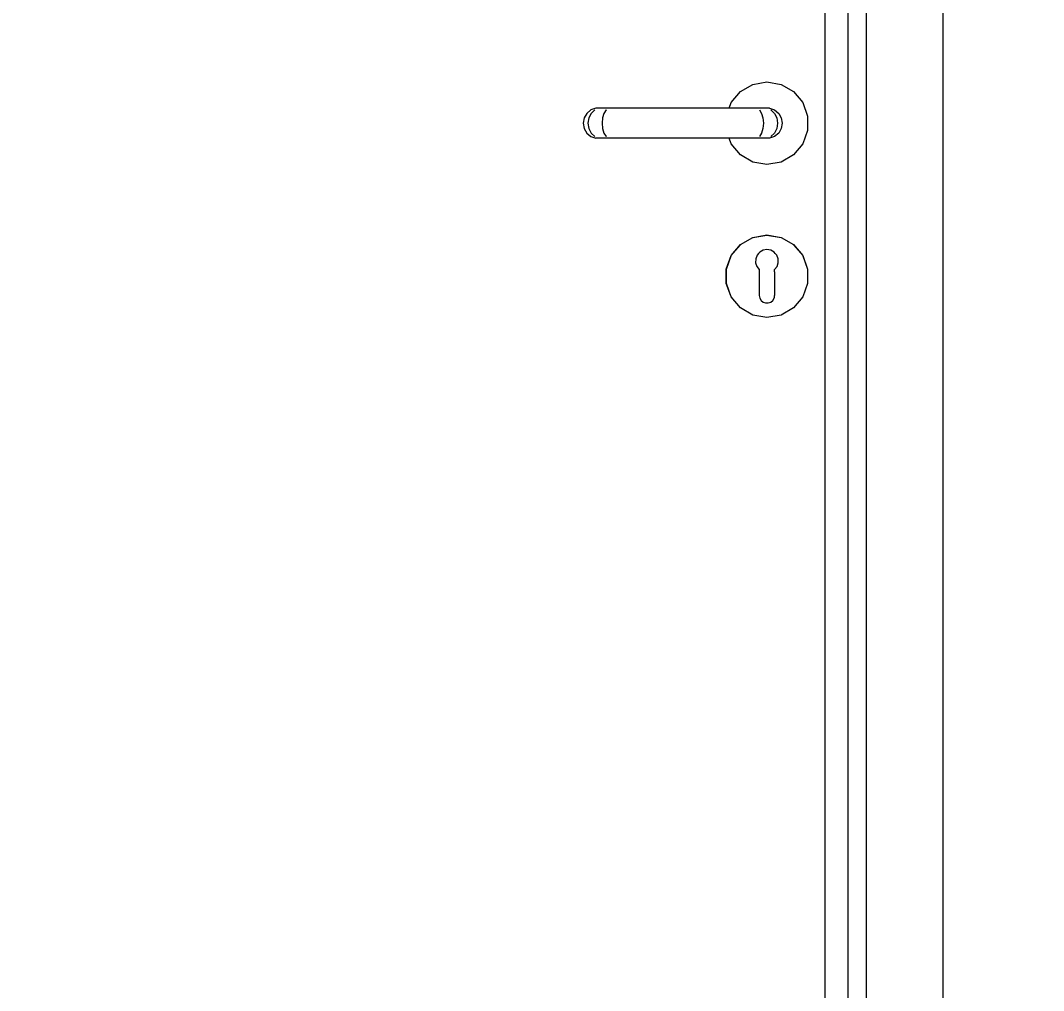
# Model space of a CAD drawing. Header units: millimetres. Extents: x -310 to 171125, y -3027 to 55843.
# Drawn here: x 129920 to 130588, y 30029 to 30663 of the extents above; entities that cross this region are included whole.
import ezdxf

# ---------------------------------------------------------------- set-up
doc = ezdxf.new("R2010")
doc.units = ezdxf.units.MM
doc.header["$MEASUREMENT"] = 0
doc.set_wipeout_variables(frame=1)
doc.linetypes.add('Wipeout_Contour', pattern=[1000, 0, -1000])
doc.layers.add('Dimensioning - General', color=7, linetype='Continuous')
doc.layers.add('Structural - Bearing', color=7, linetype='Continuous')
for name, color, linetype, lineweight, true_color in [('Dimensioning - General_Pen_No__61', 7, 'Continuous', 20, 0x6a6a6a), ('Dimensioning - General_Pen_No__88', 7, 'Continuous', 20, 0xfd4435), ('Structural - Bearing_Pen_No__82', 7, 'Continuous', 20, 0xaaaaaa)]:
    doc.layers.add(name, color=color, linetype=linetype, lineweight=lineweight, true_color=true_color)
doc.layers.get('0').off()
doc.styles.add('GENERATED_STYLE_6', font='calibril.ttf')
doc.dimstyles.new('GENERATED_STYLE__1', dxfattribs={"dimtxt": 195.999997, "dimasz": 106.4, "dimexe": 0.18, "dimexo": 0.0625, "dimgap": 0.09, "dimtad": 1, "dimdec": 0, "dimlfac": 0.1, "dimzin": 0, "dimdsep": 46, "dimtxsty": 'GENERATED_STYLE_6', "dimblk": 'ARROWHEAD_2', "dimblk1": 'ARROWHEAD_2', "dimblk2": 'ARROWHEAD_2', "dimcen": 0.09, "dimse1": 1, "dimse2": 1, "dimclrd": 256, "dimclre": 256, "dimclrt": 256, "dimadec": 0, "dimazin": 0, "dimtfac": 1, "dimtdec": 4, "dimtmove": 0, "dimatfit": 3, "dimfxl": 1, "dimtolj": 1, "dimtzin": 0, "dimarcsym": 0})

# ---------------------------------------------------------------- blocks, each defined once
blk = doc.blocks.new('*D93')
at = {"layer": 'Dimensioning - General_Pen_No__61', "color": 251, "linetype": 'Continuous', "lineweight": 20, "true_color": 0x6a6a6a, "transparency": 16777216}
for p, q in [((134582.88, 32236.02), (134722.88, 32155.19)), ((134757.88, 32195.6), (134547.88, 32195.6)), ((134652.88, 29495.6), (134652.88, 32195.6)), ((134582.88, 29536.02), (134722.88, 29455.19)), ((134757.88, 29495.6), (134547.88, 29495.6))]:
    blk.add_line(p, q, dxfattribs=at)
at = {"layer": 'Dimensioning - General_Pen_No__88', "color": 20, "lineweight": 20, "true_color": 0xfd4435, "transparency": 16777216, "char_height": 196, "attachment_point": 7, "rotation": 90, "style": 'GENERATED_STYLE_6'}
for s, insert in [('\\A1;{\\pql;\\fCalibri Light|b0|i0|c0|p34;20}', (134613.68, 31837.36)), ('\\A1;{\\pql;\\fCalibri Light|b0|i0|c0|p34;270}', (134613.68, 30607.27))]:
    blk.add_mtext(s, dxfattribs=dict(at, insert=insert))
blk = doc.blocks.new('ARROWHEAD_2')
at = {"color": 0, "linetype": 'Continuous', "lineweight": 0}
for p, q in [((-0.3781, -0.655), (0.3781, 0.655)), ((0, 0), (-1, 0))]:
    blk.add_line(p, q, dxfattribs=at)
blk = doc.blocks.new('*D136')
at = {"layer": 'Dimensioning - General_Pen_No__61', "color": 251, "linetype": 'Continuous', "lineweight": 20, "true_color": 0x6a6a6a, "transparency": 16777216}
for p, q in [((135132.88, 32236.02), (135272.88, 32155.19)), ((135307.88, 32195.6), (135097.88, 32195.6)), ((135202.88, 29495.6), (135202.88, 32195.6)), ((135132.88, 29536.02), (135272.88, 29455.19)), ((135307.88, 29495.6), (135097.88, 29495.6))]:
    blk.add_line(p, q, dxfattribs=at)
at = {"layer": 'Dimensioning - General_Pen_No__88', "color": 20, "lineweight": 20, "true_color": 0xfd4435, "transparency": 16777216, "char_height": 196, "attachment_point": 7, "rotation": 90, "style": 'GENERATED_STYLE_6'}
for s, insert in [('\\A1;{\\pql;\\fCalibri Light|b0|i0|c0|p34;20}', (135163.68, 31837.36)), ('\\A1;{\\pql;\\fCalibri Light|b0|i0|c0|p34;270}', (135163.68, 30607.27))]:
    blk.add_mtext(s, dxfattribs=dict(at, insert=insert))
blk = doc.blocks.new('*D160')
at = {"layer": 'Dimensioning - General_Pen_No__61', "color": 251, "linetype": 'Continuous', "lineweight": 20, "true_color": 0x6a6a6a, "transparency": 16777216}
for p, q in [((135682.88, 32436.02), (135822.88, 32355.19)), ((135857.88, 32395.6), (135647.88, 32395.6)), ((135752.88, 29495.6), (135752.88, 32395.6)), ((135682.88, 29536.02), (135822.88, 29455.19)), ((135857.88, 29495.6), (135647.88, 29495.6))]:
    blk.add_line(p, q, dxfattribs=at)
at = {"layer": 'Dimensioning - General_Pen_No__88', "color": 20, "lineweight": 20, "true_color": 0xfd4435, "transparency": 16777216, "insert": (135713.68, 30707.27), "char_height": 196, "attachment_point": 7, "rotation": 90, "style": 'GENERATED_STYLE_6'}
blk.add_mtext('\\A1;{\\pql;\\fCalibri Light|b0|i0|c0|p34;290}', dxfattribs=at)

msp = doc.modelspace()

# ---------------------------------------------------------------- wipeouts: each hides what was drawn before it
at = {"color": 254, "linetype": 'Wipeout_Contour', "lineweight": 0, "ltscale": 536075.040405}
msp.add_wipeout([(130460.21, 29595.6), (130472.21, 29595.6), (130472.21, 31682.6), (130460.21, 31670.6)], dxfattribs=at).dxf.layer = 'Structural - Bearing'
at = {"color": 254, "linetype": 'Wipeout_Contour', "lineweight": 0, "ltscale": 3616661.535199238}
msp.add_wipeout([(130382.5, 30585.76), (130383.83, 30582.1), (130389.85, 30574.92), (130397.97, 30570.23), (130407.21, 30568.6), (130416.44, 30570.23), (130424.56, 30574.92), (130430.59, 30582.1), (130433.8, 30590.92), (130433.8, 30600.29), (130430.59, 30609.1), (130424.56, 30616.29), (130416.44, 30620.98), (130407.21, 30622.6), (130397.97, 30620.98), (130389.85, 30616.29), (130383.83, 30609.1), (130382.5, 30605.45), (130408.94, 30605.45), (130412.21, 30604.26), (130414.87, 30602.03), (130416.6, 30599.02), (130417.21, 30595.6), (130416.6, 30592.18), (130414.87, 30589.18), (130412.21, 30586.94), (130408.94, 30585.76)], dxfattribs=at).dxf.layer = 'Structural - Bearing'
at = {"color": 254, "linetype": 'Wipeout_Contour', "lineweight": 0, "ltscale": 937441.011183}
msp.add_wipeout([(130389.92, 30516.21), (130399.84, 30504.39), (130399.82, 30504.44), (130399.88, 30507), (130400.79, 30509.39), (130401.78, 30510.53), (130398.01, 30520.88)], dxfattribs=at).dxf.layer = 'Structural - Bearing'
at = {"color": 254, "linetype": 'Wipeout_Contour', "lineweight": 0, "ltscale": 669568.133907}
msp.add_wipeout([(130402.21, 30489.65), (130389.92, 30475), (130398.01, 30470.33), (130402.35, 30482.27), (130402.21, 30483.1)], dxfattribs=at).dxf.layer = 'Structural - Bearing'

# ---------------------------------------------------------------- next in the draw order: linework, layer by layer
at = {"layer": 'Structural - Bearing_Pen_No__82', "color": 253, "linetype": 'Continuous', "lineweight": 20, "true_color": 0xaaaaaa}
for p, q in [((130389.85, 30616.29), (130397.97, 30620.98)), ((130397.97, 30620.98), (130407.21, 30622.6)), ((130407.21, 30622.6), (130416.44, 30620.98)), ((130416.44, 30620.98), (130424.56, 30616.29)), ((130383.83, 30609.1), (130389.85, 30616.29)), ((130424.56, 30616.29), (130430.59, 30609.1)), ((130430.59, 30609.1), (130433.8, 30600.29)), ((130433.8, 30600.29), (130433.8, 30590.92)), ((130433.8, 30590.92), (130430.59, 30582.1)), ((130389.85, 30574.92), (130383.83, 30582.1)), ((130430.59, 30582.1), (130424.56, 30574.92)), ((130397.97, 30570.23), (130389.85, 30574.92)), ((130407.21, 30568.6), (130397.97, 30570.23)), ((130416.44, 30570.23), (130407.21, 30568.6)), ((130424.56, 30574.92), (130416.44, 30570.23))]:
    msp.add_line(p, q, dxfattribs=at)

# ---------------------------------------------------------------- next in the draw order: wipeouts: each hides what was drawn before it
at = {"color": 254, "linetype": 'Wipeout_Contour', "lineweight": 0, "ltscale": 536210.384817}
msp.add_wipeout([(130522.21, 29595.6), (130522.21, 31732.6), (130472.21, 31682.6), (130472.21, 29595.6)], dxfattribs=at).dxf.layer = 'Structural - Bearing'
at = {"color": 254, "linetype": 'Wipeout_Contour', "lineweight": 0, "ltscale": 536012.565705}
msp.add_wipeout([(130445.21, 31655.6), (130445.21, 29595.6), (130460.21, 29595.6), (130460.21, 31655.6)], dxfattribs=at).dxf.layer = 'Structural - Bearing'
at = {"color": 254, "linetype": 'Wipeout_Contour', "lineweight": 0, "ltscale": 535810.000332}
msp.add_wipeout([(130408.94, 30605.45), (130406.76, 30605.45), (130409.68, 30604.26), (130412.21, 30604.26)], dxfattribs=at).dxf.layer = 'Structural - Bearing'
at = {"color": 254, "linetype": 'Wipeout_Contour', "lineweight": 0, "ltscale": 535823.31531}
msp.add_wipeout([(130414.16, 30595.6), (130413.62, 30592.18), (130416.6, 30592.18), (130417.21, 30595.6)], dxfattribs=at).dxf.layer = 'Structural - Bearing'
at = {"color": 254, "linetype": 'Wipeout_Contour', "lineweight": 0, "ltscale": 803501.375745}
msp.add_wipeout([(130389.92, 30516.21), (130383.91, 30509.05), (130402.21, 30498.49), (130402.21, 30500), (130400.63, 30502.02), (130399.84, 30504.39)], dxfattribs=at).dxf.layer = 'Structural - Bearing'
at = {"color": 254, "linetype": 'Wipeout_Contour', "lineweight": 0, "ltscale": 535642.441383}
msp.add_wipeout([(130383.91, 30482.15), (130389.92, 30475), (130402.21, 30489.65), (130402.21, 30492.72)], dxfattribs=at).dxf.layer = 'Structural - Bearing'

# ---------------------------------------------------------------- next in the draw order: linework, layer by layer
at = {"layer": 'Structural - Bearing_Pen_No__82', "color": 253, "linetype": 'Continuous', "lineweight": 20, "true_color": 0xaaaaaa}
for p, q in [((130522.21, 31732.6), (130522.21, 29595.6)), ((130472.21, 29595.6), (130472.21, 31682.6)), ((130460.21, 29595.6), (130460.21, 31670.6)), ((130445.21, 29595.6), (130445.21, 31655.6))]:
    msp.add_line(p, q, dxfattribs=at)

# ---------------------------------------------------------------- next in the draw order: wipeouts: each hides what was drawn before it
at = {"color": 254, "linetype": 'Wipeout_Contour', "lineweight": 0, "ltscale": 535819.367007}
msp.add_wipeout([(130412.21, 30604.26), (130409.68, 30604.26), (130412.07, 30602.03), (130414.87, 30602.03)], dxfattribs=at).dxf.layer = 'Structural - Bearing'
at = {"color": 254, "linetype": 'Wipeout_Contour', "lineweight": 0, "ltscale": 535816.081038}
msp.add_wipeout([(130413.62, 30592.18), (130412.07, 30589.18), (130414.87, 30589.18), (130416.6, 30592.18)], dxfattribs=at).dxf.layer = 'Structural - Bearing'
at = {"color": 254, "linetype": 'Wipeout_Contour', "lineweight": 0, "ltscale": 535670.9881}
msp.add_wipeout([(130389.85, 30516.29), (130389.92, 30516.21), (130398.01, 30520.88), (130397.97, 30520.98)], dxfattribs=at).dxf.layer = 'Structural - Bearing'

# ---------------------------------------------------------------- next in the draw order: wipeouts: each hides what was drawn before it
at = {"color": 254, "linetype": 'Wipeout_Contour', "lineweight": 0, "ltscale": 535825.07833}
msp.add_wipeout([(130412.07, 30602.03), (130413.62, 30599.02), (130416.6, 30599.02), (130414.87, 30602.03)], dxfattribs=at).dxf.layer = 'Structural - Bearing'
at = {"color": 254, "linetype": 'Wipeout_Contour', "lineweight": 0, "ltscale": 535805.582153}
msp.add_wipeout([(130412.07, 30589.18), (130409.68, 30586.94), (130412.21, 30586.94), (130414.87, 30589.18)], dxfattribs=at).dxf.layer = 'Structural - Bearing'
at = {"color": 254, "linetype": 'Wipeout_Contour', "lineweight": 0, "ltscale": 803557.2232}
msp.add_wipeout([(130402.46, 30511.33), (130404.69, 30512.59), (130407.21, 30513.03), (130407.21, 30522.5), (130398.01, 30520.88), (130401.78, 30510.53)], dxfattribs=at).dxf.layer = 'Structural - Bearing'

# ---------------------------------------------------------------- next in the draw order: wipeouts: each hides what was drawn before it
at = {"color": 254, "linetype": 'Wipeout_Contour', "lineweight": 0, "ltscale": 535792.306041}
msp.add_wipeout([(130406.76, 30605.45), (130400.61, 30605.45), (130402.3, 30604.26), (130409.68, 30604.26)], dxfattribs=at).dxf.layer = 'Structural - Bearing'
at = {"color": 254, "linetype": 'Wipeout_Contour', "lineweight": 0, "ltscale": 535826.440012}
msp.add_wipeout([(130413.62, 30599.02), (130414.16, 30595.6), (130417.21, 30595.6), (130416.6, 30599.02)], dxfattribs=at).dxf.layer = 'Structural - Bearing'
at = {"color": 254, "linetype": 'Wipeout_Contour', "lineweight": 0, "ltscale": 535793.090372}
msp.add_wipeout([(130412.21, 30586.94), (130409.68, 30586.94), (130406.76, 30585.76), (130408.94, 30585.76)], dxfattribs=at).dxf.layer = 'Structural - Bearing'
at = {"color": 254, "linetype": 'Wipeout_Contour', "lineweight": 0, "ltscale": 535707.596452}
msp.add_wipeout([(130407.21, 30522.6), (130397.97, 30520.98), (130398.01, 30520.88), (130407.21, 30522.5)], dxfattribs=at).dxf.layer = 'Structural - Bearing'
at = {"color": 254, "linetype": 'Wipeout_Contour', "lineweight": 0, "ltscale": 535648.236219}
msp.add_wipeout([(130380.72, 30500.28), (130402.21, 30496.49), (130402.21, 30498.49), (130383.91, 30509.05)], dxfattribs=at).dxf.layer = 'Structural - Bearing'

# ---------------------------------------------------------------- next in the draw order: wipeouts: each hides what was drawn before it
at = {"color": 254, "linetype": 'Wipeout_Contour', "lineweight": 0, "ltscale": 535798.867125}
msp.add_wipeout([(130402.3, 30604.26), (130403.67, 30602.03), (130412.07, 30602.03), (130409.68, 30604.26)], dxfattribs=at).dxf.layer = 'Structural - Bearing'
at = {"color": 254, "linetype": 'Wipeout_Contour', "lineweight": 0, "ltscale": 535799.608993}
msp.add_wipeout([(130414.16, 30595.6), (130404.88, 30595.6), (130404.57, 30592.18), (130413.62, 30592.18)], dxfattribs=at).dxf.layer = 'Structural - Bearing'
at = {"color": 254, "linetype": 'Wipeout_Contour', "lineweight": 0, "ltscale": 803601.077257}
msp.add_wipeout([(130409.73, 30512.59), (130411.95, 30511.33), (130412.64, 30510.53), (130416.41, 30520.88), (130407.21, 30522.5), (130407.21, 30513.03)], dxfattribs=at).dxf.layer = 'Structural - Bearing'
at = {"color": 254, "linetype": 'Wipeout_Contour', "lineweight": 0, "ltscale": 535638.086892}
msp.add_wipeout([(130383.83, 30509.1), (130383.91, 30509.05), (130389.92, 30516.21), (130389.85, 30516.29)], dxfattribs=at).dxf.layer = 'Structural - Bearing'
at = {"color": 254, "linetype": 'Wipeout_Contour', "lineweight": 0, "ltscale": 535638.511441}
msp.add_wipeout([(130402.21, 30494.72), (130380.72, 30490.93), (130383.91, 30482.15), (130402.21, 30492.72)], dxfattribs=at).dxf.layer = 'Structural - Bearing'

# ---------------------------------------------------------------- next in the draw order: wipeouts: each hides what was drawn before it
at = {"color": 254, "linetype": 'Wipeout_Contour', "lineweight": 0, "ltscale": 535802.490561}
msp.add_wipeout([(130412.07, 30602.03), (130403.67, 30602.03), (130404.57, 30599.02), (130413.62, 30599.02)], dxfattribs=at).dxf.layer = 'Structural - Bearing'
at = {"color": 254, "linetype": 'Wipeout_Contour', "lineweight": 0, "ltscale": 535793.492893}
msp.add_wipeout([(130413.62, 30592.18), (130404.57, 30592.18), (130403.67, 30589.18), (130412.07, 30589.18)], dxfattribs=at).dxf.layer = 'Structural - Bearing'
at = {"color": 254, "linetype": 'Wipeout_Contour', "lineweight": 0, "ltscale": 535743.503316}
msp.add_wipeout([(130407.21, 30522.6), (130407.21, 30522.5), (130416.41, 30520.88), (130416.44, 30520.98)], dxfattribs=at).dxf.layer = 'Structural - Bearing'
at = {"color": 254, "linetype": 'Wipeout_Contour', "lineweight": 0, "ltscale": 535640.406727}
msp.add_wipeout([(130380.72, 30490.93), (130402.21, 30494.72), (130402.21, 30496.49), (130380.72, 30500.28)], dxfattribs=at).dxf.layer = 'Structural - Bearing'
at = {"color": 254, "linetype": 'Wipeout_Contour', "lineweight": 0, "ltscale": 1071343.794517029}
msp.add_wipeout([(130402.51, 30481.39), (130402.35, 30482.27), (130398.01, 30470.33), (130407.21, 30468.7), (130407.21, 30478.18), (130406.34, 30478.18), (130404.71, 30478.77), (130403.38, 30479.89)], dxfattribs=at).dxf.layer = 'Structural - Bearing'

# ---------------------------------------------------------------- next in the draw order: linework, layer by layer
at = {"layer": 'Structural - Bearing_Pen_No__82', "color": 253, "linetype": 'Continuous', "lineweight": 20, "true_color": 0xaaaaaa}
for p, q in [((130408.94, 30605.45), (130412.21, 30604.26)), ((130397.97, 30520.98), (130407.21, 30522.6))]:
    msp.add_line(p, q, dxfattribs=at)

# ---------------------------------------------------------------- next in the draw order: wipeouts: each hides what was drawn before it
at = {"color": 254, "linetype": 'Wipeout_Contour', "lineweight": 0, "ltscale": 535761.987682}
msp.add_wipeout([(130400.61, 30605.45), (130392.44, 30605.45), (130392.87, 30604.26), (130402.3, 30604.26)], dxfattribs=at).dxf.layer = 'Structural - Bearing'
at = {"color": 254, "linetype": 'Wipeout_Contour', "lineweight": 0, "ltscale": 535802.733832}
msp.add_wipeout([(130413.62, 30599.02), (130404.57, 30599.02), (130404.88, 30595.6), (130414.16, 30595.6)], dxfattribs=at).dxf.layer = 'Structural - Bearing'
at = {"color": 254, "linetype": 'Wipeout_Contour', "lineweight": 0, "ltscale": 535785.081748}
msp.add_wipeout([(130403.67, 30589.18), (130402.3, 30586.94), (130409.68, 30586.94), (130412.07, 30589.18)], dxfattribs=at).dxf.layer = 'Structural - Bearing'
at = {"color": 254, "linetype": 'Wipeout_Contour', "lineweight": 0, "ltscale": 937561.829533}
msp.add_wipeout([(130413.62, 30509.39), (130414.54, 30507), (130414.6, 30504.44), (130414.58, 30504.39), (130424.5, 30516.21), (130416.41, 30520.88), (130412.64, 30510.53)], dxfattribs=at).dxf.layer = 'Structural - Bearing'
at = {"color": 254, "linetype": 'Wipeout_Contour', "lineweight": 0, "ltscale": 535612.862181}
msp.add_wipeout([(130380.62, 30500.29), (130380.72, 30500.28), (130383.91, 30509.05), (130383.83, 30509.1)], dxfattribs=at).dxf.layer = 'Structural - Bearing'
at = {"color": 254, "linetype": 'Wipeout_Contour', "lineweight": 0, "ltscale": 1071396.630194797}
msp.add_wipeout([(130408.08, 30478.18), (130407.21, 30478.18), (130407.21, 30468.7), (130416.41, 30470.33), (130412.06, 30482.27), (130411.91, 30481.39), (130411.04, 30479.89), (130409.71, 30478.77)], dxfattribs=at).dxf.layer = 'Structural - Bearing'
at = {"color": 254, "linetype": 'Wipeout_Contour', "lineweight": 0, "ltscale": 535629.115643}
msp.add_wipeout([(130397.97, 30470.23), (130398.01, 30470.33), (130389.92, 30475), (130389.85, 30474.92)], dxfattribs=at).dxf.layer = 'Structural - Bearing'

# ---------------------------------------------------------------- next in the draw order: linework, layer by layer
at = {"layer": 'Structural - Bearing_Pen_No__82', "color": 253, "linetype": 'Continuous', "lineweight": 20, "true_color": 0xaaaaaa}
for p, q in [((130409.68, 30604.26), (130412.07, 30602.03)), ((130412.21, 30604.26), (130414.87, 30602.03)), ((130412.07, 30602.03), (130413.62, 30599.02)), ((130413.62, 30599.02), (130414.16, 30595.6)), ((130414.87, 30602.03), (130416.6, 30599.02)), ((130416.6, 30599.02), (130417.21, 30595.6)), ((130414.16, 30595.6), (130413.62, 30592.18)), ((130416.6, 30592.18), (130414.87, 30589.18)), ((130417.21, 30595.6), (130416.6, 30592.18)), ((130383.83, 30509.1), (130389.85, 30516.29))]:
    msp.add_line(p, q, dxfattribs=at)

# ---------------------------------------------------------------- next in the draw order: wipeouts: each hides what was drawn before it
at = {"color": 254, "linetype": 'Wipeout_Contour', "lineweight": 0, "ltscale": 535764.137461}
msp.add_wipeout([(130402.3, 30604.26), (130392.87, 30604.26), (130393.22, 30602.03), (130403.67, 30602.03)], dxfattribs=at).dxf.layer = 'Structural - Bearing'
at = {"color": 254, "linetype": 'Wipeout_Contour', "lineweight": 0, "ltscale": 535759.866723}
msp.add_wipeout([(130393.52, 30595.6), (130393.45, 30592.18), (130404.57, 30592.18), (130404.88, 30595.6)], dxfattribs=at).dxf.layer = 'Structural - Bearing'
at = {"color": 254, "linetype": 'Wipeout_Contour', "lineweight": 0, "ltscale": 535775.395524}
msp.add_wipeout([(130400.61, 30585.76), (130406.76, 30585.76), (130409.68, 30586.94), (130402.3, 30586.94)], dxfattribs=at).dxf.layer = 'Structural - Bearing'
at = {"color": 254, "linetype": 'Wipeout_Contour', "lineweight": 0, "ltscale": 535774.364753}
msp.add_wipeout([(130416.44, 30520.98), (130416.41, 30520.88), (130424.5, 30516.21), (130424.56, 30516.29)], dxfattribs=at).dxf.layer = 'Structural - Bearing'
at = {"color": 254, "linetype": 'Wipeout_Contour', "lineweight": 0, "ltscale": 669650.847401}
msp.add_wipeout([(130424.5, 30475), (130412.21, 30489.65), (130412.21, 30483.1), (130412.06, 30482.27), (130416.41, 30470.33)], dxfattribs=at).dxf.layer = 'Structural - Bearing'
at = {"color": 254, "linetype": 'Wipeout_Contour', "lineweight": 0, "ltscale": 535607.006911}
msp.add_wipeout([(130389.85, 30474.92), (130389.92, 30475), (130383.91, 30482.15), (130383.83, 30482.1)], dxfattribs=at).dxf.layer = 'Structural - Bearing'
at = {"color": 254, "linetype": 'Wipeout_Contour', "lineweight": 0, "ltscale": 535659.983482}
msp.add_wipeout([(130398.01, 30470.33), (130397.97, 30470.23), (130407.21, 30468.6), (130407.21, 30468.7)], dxfattribs=at).dxf.layer = 'Structural - Bearing'

# ---------------------------------------------------------------- next in the draw order: linework, layer by layer
at = {"layer": 'Structural - Bearing_Pen_No__82', "color": 253, "linetype": 'Continuous', "lineweight": 20, "true_color": 0xaaaaaa}
for p, q in [((130406.76, 30605.45), (130400.61, 30605.45)), ((130408.94, 30605.45), (130406.76, 30605.45)), ((130413.62, 30592.18), (130412.07, 30589.18)), ((130412.21, 30586.94), (130408.94, 30585.76)), ((130412.07, 30589.18), (130409.68, 30586.94)), ((130414.87, 30589.18), (130412.21, 30586.94)), ((130407.21, 30522.6), (130416.44, 30520.98))]:
    msp.add_line(p, q, dxfattribs=at)

# ---------------------------------------------------------------- next in the draw order: wipeouts: each hides what was drawn before it
at = {"color": 254, "linetype": 'Wipeout_Contour', "lineweight": 0, "ltscale": 535764.487427}
msp.add_wipeout([(130393.22, 30602.03), (130393.45, 30599.02), (130404.57, 30599.02), (130403.67, 30602.03)], dxfattribs=at).dxf.layer = 'Structural - Bearing'
at = {"color": 254, "linetype": 'Wipeout_Contour', "lineweight": 0, "ltscale": 535755.489127}
msp.add_wipeout([(130393.22, 30589.18), (130403.67, 30589.18), (130404.57, 30592.18), (130393.45, 30592.18)], dxfattribs=at).dxf.layer = 'Structural - Bearing'
at = {"color": 254, "linetype": 'Wipeout_Contour', "lineweight": 0, "ltscale": 803629.223526}
msp.add_wipeout([(130413.79, 30502.02), (130412.21, 30500), (130412.21, 30498.49), (130430.5, 30509.05), (130424.5, 30516.21), (130414.58, 30504.39)], dxfattribs=at).dxf.layer = 'Structural - Bearing'
at = {"color": 254, "linetype": 'Wipeout_Contour', "lineweight": 0, "ltscale": 535596.325122}
msp.add_wipeout([(130383.83, 30482.1), (130383.91, 30482.15), (130380.72, 30490.93), (130380.62, 30490.92)], dxfattribs=at).dxf.layer = 'Structural - Bearing'
at = {"color": 254, "linetype": 'Wipeout_Contour', "lineweight": 0, "ltscale": 535695.893426}
msp.add_wipeout([(130416.44, 30470.23), (130416.41, 30470.33), (130407.21, 30468.7), (130407.21, 30468.6)], dxfattribs=at).dxf.layer = 'Structural - Bearing'

# ---------------------------------------------------------------- next in the draw order: linework, layer by layer
at = {"layer": 'Structural - Bearing_Pen_No__82', "color": 253, "linetype": 'Continuous', "lineweight": 20, "true_color": 0xaaaaaa}
for p, q in [((130389.85, 30474.92), (130383.83, 30482.1)), ((130407.21, 30468.6), (130397.97, 30470.23))]:
    msp.add_line(p, q, dxfattribs=at)

# ---------------------------------------------------------------- next in the draw order: wipeouts: each hides what was drawn before it
at = {"color": 254, "linetype": 'Wipeout_Contour', "lineweight": 0, "ltscale": 535587.237447}
msp.add_wipeout([(130392.44, 30605.45), (130311.98, 30605.45), (130311.55, 30604.26), (130392.87, 30604.26)], dxfattribs=at).dxf.layer = 'Structural - Bearing'
at = {"color": 254, "linetype": 'Wipeout_Contour', "lineweight": 0, "ltscale": 535762.991792}
msp.add_wipeout([(130393.45, 30599.02), (130393.52, 30595.6), (130404.88, 30595.6), (130404.57, 30599.02)], dxfattribs=at).dxf.layer = 'Structural - Bearing'
at = {"color": 254, "linetype": 'Wipeout_Contour', "lineweight": 0, "ltscale": 535750.351197}
msp.add_wipeout([(130393.22, 30589.18), (130392.87, 30586.94), (130402.3, 30586.94), (130403.67, 30589.18)], dxfattribs=at).dxf.layer = 'Structural - Bearing'
at = {"color": 254, "linetype": 'Wipeout_Contour', "lineweight": 0, "ltscale": 535796.466794}
msp.add_wipeout([(130424.56, 30516.29), (130424.5, 30516.21), (130430.5, 30509.05), (130430.59, 30509.1)], dxfattribs=at).dxf.layer = 'Structural - Bearing'
at = {"color": 254, "linetype": 'Wipeout_Contour', "lineweight": 0, "ltscale": 535598.361902}
msp.add_wipeout([(130380.62, 30490.92), (130380.72, 30490.93), (130380.72, 30500.28), (130380.62, 30500.29)], dxfattribs=at).dxf.layer = 'Structural - Bearing'

# ---------------------------------------------------------------- next in the draw order: linework, layer by layer
at = {"layer": 'Structural - Bearing_Pen_No__82', "color": 253, "linetype": 'Continuous', "lineweight": 20, "true_color": 0xaaaaaa}
for p, q in [((130402.3, 30604.26), (130403.67, 30602.03)), ((130403.67, 30602.03), (130404.57, 30599.02)), ((130404.57, 30599.02), (130404.88, 30595.6)), ((130404.88, 30595.6), (130404.57, 30592.18)), ((130408.94, 30585.76), (130406.76, 30585.76)), ((130380.62, 30500.29), (130383.83, 30509.1)), ((130380.62, 30490.92), (130380.62, 30500.29)), ((130383.83, 30482.1), (130380.62, 30490.92))]:
    msp.add_line(p, q, dxfattribs=at)

# ---------------------------------------------------------------- next in the draw order: wipeouts: each hides what was drawn before it
at = {"color": 254, "linetype": 'Wipeout_Contour', "lineweight": 0, "ltscale": 535585.674008}
msp.add_wipeout([(130392.87, 30604.26), (130311.55, 30604.26), (130311.2, 30602.03), (130393.22, 30602.03)], dxfattribs=at).dxf.layer = 'Structural - Bearing'
at = {"color": 254, "linetype": 'Wipeout_Contour', "lineweight": 0, "ltscale": 535577.2148}
msp.add_wipeout([(130393.52, 30595.6), (130310.89, 30595.6), (130310.97, 30592.18), (130393.45, 30592.18)], dxfattribs=at).dxf.layer = 'Structural - Bearing'
at = {"color": 254, "linetype": 'Wipeout_Contour', "lineweight": 0, "ltscale": 535745.076213}
msp.add_wipeout([(130392.44, 30585.76), (130400.61, 30585.76), (130402.3, 30586.94), (130392.87, 30586.94)], dxfattribs=at).dxf.layer = 'Structural - Bearing'
at = {"color": 254, "linetype": 'Wipeout_Contour', "lineweight": 0, "ltscale": 535764.957871}
msp.add_wipeout([(130412.21, 30498.49), (130412.21, 30496.49), (130433.7, 30500.28), (130430.5, 30509.05)], dxfattribs=at).dxf.layer = 'Structural - Bearing'

# ---------------------------------------------------------------- next in the draw order: linework, layer by layer
at = {"layer": 'Structural - Bearing_Pen_No__82', "color": 253, "linetype": 'Continuous', "lineweight": 20, "true_color": 0xaaaaaa}
for p, q in [((130382.5, 30605.45), (130383.83, 30609.1)), ((130400.61, 30605.45), (130392.44, 30605.45)), ((130404.57, 30592.18), (130403.67, 30589.18)), ((130406.76, 30585.76), (130400.61, 30585.76)), ((130403.67, 30589.18), (130402.3, 30586.94))]:
    msp.add_line(p, q, dxfattribs=at)

# ---------------------------------------------------------------- next in the draw order: wipeouts: each hides what was drawn before it
at = {"color": 254, "linetype": 'Wipeout_Contour', "lineweight": 0, "ltscale": 535583.27882}
msp.add_wipeout([(130393.22, 30602.03), (130311.2, 30602.03), (130310.97, 30599.02), (130393.45, 30599.02)], dxfattribs=at).dxf.layer = 'Structural - Bearing'
at = {"color": 254, "linetype": 'Wipeout_Contour', "lineweight": 0, "ltscale": 535574.27748}
msp.add_wipeout([(130393.45, 30592.18), (130310.97, 30592.18), (130311.2, 30589.18), (130393.22, 30589.18)], dxfattribs=at).dxf.layer = 'Structural - Bearing'
at = {"color": 254, "linetype": 'Wipeout_Contour', "lineweight": 0, "ltscale": 535807.144717}
msp.add_wipeout([(130430.59, 30509.1), (130430.5, 30509.05), (130433.7, 30500.28), (130433.8, 30500.29)], dxfattribs=at).dxf.layer = 'Structural - Bearing'

# ---------------------------------------------------------------- next in the draw order: linework, layer by layer
at = {"layer": 'Structural - Bearing_Pen_No__82', "color": 253, "linetype": 'Continuous', "lineweight": 20, "true_color": 0xaaaaaa}
msp.add_line((130424.56, 30516.29), (130430.59, 30509.1), dxfattribs=at)

# ---------------------------------------------------------------- next in the draw order: wipeouts: each hides what was drawn before it
at = {"color": 254, "linetype": 'Wipeout_Contour', "lineweight": 0, "ltscale": 535412.488063}
msp.add_wipeout([(130311.98, 30605.45), (130303.81, 30605.45), (130302.12, 30604.26), (130311.55, 30604.26)], dxfattribs=at).dxf.layer = 'Structural - Bearing'
at = {"color": 254, "linetype": 'Wipeout_Contour', "lineweight": 0, "ltscale": 535580.340932}
msp.add_wipeout([(130393.45, 30599.02), (130310.97, 30599.02), (130310.89, 30595.6), (130393.52, 30595.6)], dxfattribs=at).dxf.layer = 'Structural - Bearing'
at = {"color": 254, "linetype": 'Wipeout_Contour', "lineweight": 0, "ltscale": 535571.883155}
msp.add_wipeout([(130393.22, 30589.18), (130311.2, 30589.18), (130311.55, 30586.94), (130392.87, 30586.94)], dxfattribs=at).dxf.layer = 'Structural - Bearing'
at = {"color": 254, "linetype": 'Wipeout_Contour', "lineweight": 0, "ltscale": 535763.06295}
msp.add_wipeout([(130412.21, 30496.49), (130412.21, 30494.72), (130433.7, 30490.93), (130433.7, 30500.28)], dxfattribs=at).dxf.layer = 'Structural - Bearing'

# ---------------------------------------------------------------- next in the draw order: wipeouts: each hides what was drawn before it
at = {"color": 254, "linetype": 'Wipeout_Contour', "lineweight": 0, "ltscale": 535407.211473}
msp.add_wipeout([(130311.55, 30604.26), (130302.12, 30604.26), (130300.74, 30602.03), (130311.2, 30602.03)], dxfattribs=at).dxf.layer = 'Structural - Bearing'
at = {"color": 254, "linetype": 'Wipeout_Contour', "lineweight": 0, "ltscale": 535394.563975}
msp.add_wipeout([(130310.89, 30595.6), (130299.53, 30595.6), (130299.84, 30592.18), (130310.97, 30592.18)], dxfattribs=at).dxf.layer = 'Structural - Bearing'
at = {"color": 254, "linetype": 'Wipeout_Contour', "lineweight": 0, "ltscale": 535570.320462}
msp.add_wipeout([(130392.87, 30586.94), (130311.55, 30586.94), (130311.98, 30585.76), (130392.44, 30585.76)], dxfattribs=at).dxf.layer = 'Structural - Bearing'
at = {"color": 254, "linetype": 'Wipeout_Contour', "lineweight": 0, "ltscale": 535755.236056}
msp.add_wipeout([(130412.21, 30494.72), (130412.21, 30492.72), (130430.5, 30482.15), (130433.7, 30490.93)], dxfattribs=at).dxf.layer = 'Structural - Bearing'

# ---------------------------------------------------------------- next in the draw order: linework, layer by layer
at = {"layer": 'Structural - Bearing_Pen_No__82', "color": 253, "linetype": 'Continuous', "lineweight": 20, "true_color": 0xaaaaaa}
for p, q in [((130392.44, 30605.45), (130311.98, 30605.45)), ((130383.83, 30582.1), (130382.5, 30585.76)), ((130400.61, 30585.76), (130392.44, 30585.76))]:
    msp.add_line(p, q, dxfattribs=at)

# ---------------------------------------------------------------- next in the draw order: wipeouts: each hides what was drawn before it
at = {"color": 254, "linetype": 'Wipeout_Contour', "lineweight": 0, "ltscale": 535402.071239}
msp.add_wipeout([(130311.2, 30602.03), (130300.74, 30602.03), (130299.84, 30599.02), (130310.97, 30599.02)], dxfattribs=at).dxf.layer = 'Structural - Bearing'
at = {"color": 254, "linetype": 'Wipeout_Contour', "lineweight": 0, "ltscale": 535393.066859}
msp.add_wipeout([(130310.97, 30592.18), (130299.84, 30592.18), (130300.74, 30589.18), (130311.2, 30589.18)], dxfattribs=at).dxf.layer = 'Structural - Bearing'
at = {"color": 254, "linetype": 'Wipeout_Contour', "lineweight": 0, "ltscale": 535741.599231}
msp.add_wipeout([(130412.21, 30492.72), (130412.21, 30489.65), (130424.5, 30475), (130430.5, 30482.15)], dxfattribs=at).dxf.layer = 'Structural - Bearing'

# ---------------------------------------------------------------- next in the draw order: wipeouts: each hides what was drawn before it
at = {"color": 254, "linetype": 'Wipeout_Contour', "lineweight": 0, "ltscale": 535382.170895}
msp.add_wipeout([(130297.66, 30605.45), (130294.73, 30604.26), (130302.12, 30604.26), (130303.81, 30605.45)], dxfattribs=at).dxf.layer = 'Structural - Bearing'
at = {"color": 254, "linetype": 'Wipeout_Contour', "lineweight": 0, "ltscale": 535397.691172}
msp.add_wipeout([(130310.97, 30599.02), (130299.84, 30599.02), (130299.53, 30595.6), (130310.89, 30595.6)], dxfattribs=at).dxf.layer = 'Structural - Bearing'
at = {"color": 254, "linetype": 'Wipeout_Contour', "lineweight": 0, "ltscale": 535393.416031}
msp.add_wipeout([(130311.2, 30589.18), (130300.74, 30589.18), (130302.12, 30586.94), (130311.55, 30586.94)], dxfattribs=at).dxf.layer = 'Structural - Bearing'
at = {"color": 254, "linetype": 'Wipeout_Contour', "lineweight": 0, "ltscale": 535805.10868}
msp.add_wipeout([(130433.8, 30500.29), (130433.7, 30500.28), (130433.7, 30490.93), (130433.8, 30490.92)], dxfattribs=at).dxf.layer = 'Structural - Bearing'
at = {"color": 254, "linetype": 'Wipeout_Contour', "lineweight": 0, "ltscale": 535732.500131}
msp.add_wipeout([(130424.56, 30474.92), (130424.5, 30475), (130416.41, 30470.33), (130416.44, 30470.23)], dxfattribs=at).dxf.layer = 'Structural - Bearing'

# ---------------------------------------------------------------- next in the draw order: linework, layer by layer
at = {"layer": 'Structural - Bearing_Pen_No__82', "color": 253, "linetype": 'Continuous', "lineweight": 20, "true_color": 0xaaaaaa}
for p, q in [((130430.59, 30509.1), (130433.8, 30500.29)), ((130416.44, 30470.23), (130407.21, 30468.6))]:
    msp.add_line(p, q, dxfattribs=at)

# ---------------------------------------------------------------- next in the draw order: wipeouts: each hides what was drawn before it
at = {"color": 254, "linetype": 'Wipeout_Contour', "lineweight": 0, "ltscale": 535372.483238}
msp.add_wipeout([(130294.73, 30604.26), (130292.35, 30602.03), (130300.74, 30602.03), (130302.12, 30604.26)], dxfattribs=at).dxf.layer = 'Structural - Bearing'
at = {"color": 254, "linetype": 'Wipeout_Contour', "lineweight": 0, "ltscale": 535354.823314}
msp.add_wipeout([(130299.53, 30595.6), (130290.25, 30595.6), (130290.79, 30592.18), (130299.84, 30592.18)], dxfattribs=at).dxf.layer = 'Structural - Bearing'
at = {"color": 254, "linetype": 'Wipeout_Contour', "lineweight": 0, "ltscale": 535395.565561}
msp.add_wipeout([(130311.55, 30586.94), (130302.12, 30586.94), (130303.81, 30585.76), (130311.98, 30585.76)], dxfattribs=at).dxf.layer = 'Structural - Bearing'
at = {"color": 254, "linetype": 'Wipeout_Contour', "lineweight": 0, "ltscale": 3348140.346521717}
msp.add_wipeout([(130399.82, 30504.44), (130400.63, 30502.02), (130402.21, 30500), (130402.21, 30483.1), (130402.51, 30481.39), (130403.38, 30479.89), (130404.71, 30478.77), (130406.34, 30478.18), (130408.08, 30478.18), (130409.71, 30478.77), (130411.04, 30479.89), (130411.91, 30481.39), (130412.21, 30483.1), (130412.21, 30500), (130413.79, 30502.02), (130414.6, 30504.44), (130414.54, 30507), (130413.62, 30509.39), (130411.95, 30511.33), (130409.73, 30512.59), (130407.21, 30513.03), (130404.69, 30512.59), (130402.46, 30511.33), (130400.79, 30509.39), (130399.88, 30507)], dxfattribs=at).dxf.layer = 'Structural - Bearing'
at = {"color": 254, "linetype": 'Wipeout_Contour', "lineweight": 0, "ltscale": 535790.613475}
msp.add_wipeout([(130433.8, 30490.92), (130433.7, 30490.93), (130430.5, 30482.15), (130430.59, 30482.1)], dxfattribs=at).dxf.layer = 'Structural - Bearing'

# ---------------------------------------------------------------- next in the draw order: linework, layer by layer
at = {"layer": 'Structural - Bearing_Pen_No__82', "color": 253, "linetype": 'Continuous', "lineweight": 20, "true_color": 0xaaaaaa}
for p, q in [((130311.98, 30605.45), (130303.81, 30605.45)), ((130392.44, 30585.76), (130311.98, 30585.76)), ((130389.85, 30516.29), (130397.97, 30520.98)), ((130416.44, 30520.98), (130424.56, 30516.29)), ((130401.78, 30510.53), (130400.79, 30509.39)), ((130401.78, 30510.53), (130402.46, 30511.33)), ((130404.69, 30512.59), (130402.46, 30511.33)), ((130407.21, 30513.03), (130404.69, 30512.59)), ((130409.73, 30512.59), (130407.21, 30513.03)), ((130411.95, 30511.33), (130409.73, 30512.59)), ((130412.64, 30510.53), (130411.95, 30511.33)), ((130412.64, 30510.53), (130413.62, 30509.39)), ((130399.88, 30507), (130399.82, 30504.44)), ((130399.84, 30504.39), (130400.63, 30502.02)), ((130400.79, 30509.39), (130399.88, 30507)), ((130414.54, 30507), (130413.62, 30509.39)), ((130413.79, 30502.02), (130414.58, 30504.39)), ((130414.6, 30504.44), (130414.54, 30507)), ((130400.63, 30502.02), (130402.21, 30500)), ((130402.21, 30500), (130402.21, 30498.49)), ((130402.21, 30498.49), (130402.21, 30496.49)), ((130412.21, 30500), (130413.79, 30502.02)), ((130412.21, 30498.49), (130412.21, 30500)), ((130412.21, 30498.49), (130412.21, 30496.49)), ((130433.8, 30500.29), (130433.8, 30490.92)), ((130402.21, 30496.49), (130402.21, 30494.72)), ((130402.21, 30494.72), (130402.21, 30492.72)), ((130402.21, 30492.72), (130402.21, 30489.65)), ((130412.21, 30496.49), (130412.21, 30494.72)), ((130412.21, 30494.72), (130412.21, 30492.72)), ((130412.21, 30492.72), (130412.21, 30489.65)), ((130402.21, 30489.65), (130402.21, 30483.1)), ((130412.21, 30489.65), (130412.21, 30483.1)), ((130402.21, 30483.1), (130402.35, 30482.27)), ((130402.35, 30482.27), (130402.51, 30481.39)), ((130402.51, 30481.39), (130403.38, 30479.89)), ((130403.38, 30479.89), (130404.71, 30478.77)), ((130404.71, 30478.77), (130406.34, 30478.18)), ((130406.34, 30478.18), (130407.21, 30478.18)), ((130407.21, 30478.18), (130408.08, 30478.18)), ((130408.08, 30478.18), (130409.71, 30478.77)), ((130409.71, 30478.77), (130411.04, 30479.89)), ((130411.04, 30479.89), (130411.91, 30481.39)), ((130411.91, 30481.39), (130412.06, 30482.27)), ((130412.06, 30482.27), (130412.21, 30483.1)), ((130397.97, 30470.23), (130389.85, 30474.92))]:
    msp.add_line(p, q, dxfattribs=at)

# ---------------------------------------------------------------- next in the draw order: wipeouts: each hides what was drawn before it
at = {"color": 254, "linetype": 'Wipeout_Contour', "lineweight": 0, "ltscale": 535364.06966}
msp.add_wipeout([(130300.74, 30602.03), (130292.35, 30602.03), (130290.79, 30599.02), (130299.84, 30599.02)], dxfattribs=at).dxf.layer = 'Structural - Bearing'
at = {"color": 254, "linetype": 'Wipeout_Contour', "lineweight": 0, "ltscale": 535355.064647}
msp.add_wipeout([(130299.84, 30592.18), (130290.79, 30592.18), (130292.35, 30589.18), (130300.74, 30589.18)], dxfattribs=at).dxf.layer = 'Structural - Bearing'
at = {"color": 254, "linetype": 'Wipeout_Contour', "lineweight": 0, "ltscale": 535765.395722}
msp.add_wipeout([(130430.59, 30482.1), (130430.5, 30482.15), (130424.5, 30475), (130424.56, 30474.92)], dxfattribs=at).dxf.layer = 'Structural - Bearing'

# ---------------------------------------------------------------- next in the draw order: linework, layer by layer
at = {"layer": 'Structural - Bearing_Pen_No__82', "color": 253, "linetype": 'Continuous', "lineweight": 20, "true_color": 0xaaaaaa}
for p, q in [((130433.8, 30490.92), (130430.59, 30482.1)), ((130430.59, 30482.1), (130424.56, 30474.92)), ((130424.56, 30474.92), (130416.44, 30470.23))]:
    msp.add_line(p, q, dxfattribs=at)

# ---------------------------------------------------------------- next in the draw order: wipeouts: each hides what was drawn before it
at = {"color": 254, "linetype": 'Wipeout_Contour', "lineweight": 0, "ltscale": 535364.477384}
msp.add_wipeout([(130297.66, 30605.45), (130295.47, 30605.45), (130292.21, 30604.26), (130294.73, 30604.26)], dxfattribs=at).dxf.layer = 'Structural - Bearing'
at = {"color": 254, "linetype": 'Wipeout_Contour', "lineweight": 0, "ltscale": 535357.95074}
msp.add_wipeout([(130299.84, 30599.02), (130290.79, 30599.02), (130290.25, 30595.6), (130299.53, 30595.6)], dxfattribs=at).dxf.layer = 'Structural - Bearing'
at = {"color": 254, "linetype": 'Wipeout_Contour', "lineweight": 0, "ltscale": 535358.686909}
msp.add_wipeout([(130300.74, 30589.18), (130292.35, 30589.18), (130294.73, 30586.94), (130302.12, 30586.94)], dxfattribs=at).dxf.layer = 'Structural - Bearing'

# ---------------------------------------------------------------- next in the draw order: linework, layer by layer
at = {"layer": 'Structural - Bearing_Pen_No__82', "color": 253, "linetype": 'Continuous', "lineweight": 20, "true_color": 0xaaaaaa}
for p, q in [((130302.12, 30604.26), (130300.74, 30602.03)), ((130299.84, 30599.02), (130299.53, 30595.6)), ((130300.74, 30602.03), (130299.84, 30599.02)), ((130299.53, 30595.6), (130299.84, 30592.18))]:
    msp.add_line(p, q, dxfattribs=at)

# ---------------------------------------------------------------- next in the draw order: wipeouts: each hides what was drawn before it
at = {"color": 254, "linetype": 'Wipeout_Contour', "lineweight": 0, "ltscale": 535351.984299}
msp.add_wipeout([(130292.21, 30604.26), (130289.55, 30602.03), (130292.35, 30602.03), (130294.73, 30604.26)], dxfattribs=at).dxf.layer = 'Structural - Bearing'
at = {"color": 254, "linetype": 'Wipeout_Contour', "lineweight": 0, "ltscale": 535331.118131}
msp.add_wipeout([(130287.21, 30595.6), (130287.81, 30592.18), (130290.79, 30592.18), (130290.25, 30595.6)], dxfattribs=at).dxf.layer = 'Structural - Bearing'
at = {"color": 254, "linetype": 'Wipeout_Contour', "lineweight": 0, "ltscale": 535365.24744}
msp.add_wipeout([(130294.73, 30586.94), (130297.66, 30585.76), (130303.81, 30585.76), (130302.12, 30586.94)], dxfattribs=at).dxf.layer = 'Structural - Bearing'

# ---------------------------------------------------------------- next in the draw order: linework, layer by layer
at = {"layer": 'Structural - Bearing_Pen_No__82', "color": 253, "linetype": 'Continuous', "lineweight": 20, "true_color": 0xaaaaaa}
for p, q in [((130297.66, 30605.45), (130295.47, 30605.45)), ((130303.81, 30605.45), (130297.66, 30605.45)), ((130311.98, 30585.76), (130303.81, 30585.76))]:
    msp.add_line(p, q, dxfattribs=at)

# ---------------------------------------------------------------- next in the draw order: wipeouts: each hides what was drawn before it
at = {"color": 254, "linetype": 'Wipeout_Contour', "lineweight": 0, "ltscale": 535341.482958}
msp.add_wipeout([(130289.55, 30602.03), (130287.81, 30599.02), (130290.79, 30599.02), (130292.35, 30602.03)], dxfattribs=at).dxf.layer = 'Structural - Bearing'
at = {"color": 254, "linetype": 'Wipeout_Contour', "lineweight": 0, "ltscale": 535332.477568}
msp.add_wipeout([(130290.79, 30592.18), (130287.81, 30592.18), (130289.55, 30589.18), (130292.35, 30589.18)], dxfattribs=at).dxf.layer = 'Structural - Bearing'

# ---------------------------------------------------------------- next in the draw order: linework, layer by layer
at = {"layer": 'Structural - Bearing_Pen_No__82', "color": 253, "linetype": 'Continuous', "lineweight": 20, "true_color": 0xaaaaaa}
msp.add_line((130295.47, 30605.45), (130292.21, 30604.26), dxfattribs=at)

# ---------------------------------------------------------------- next in the draw order: wipeouts: each hides what was drawn before it
at = {"color": 254, "linetype": 'Wipeout_Contour', "lineweight": 0, "ltscale": 535334.245694}
msp.add_wipeout([(130287.81, 30599.02), (130287.21, 30595.6), (130290.25, 30595.6), (130290.79, 30599.02)], dxfattribs=at).dxf.layer = 'Structural - Bearing'
at = {"color": 254, "linetype": 'Wipeout_Contour', "lineweight": 0, "ltscale": 535338.187444}
msp.add_wipeout([(130292.35, 30589.18), (130289.55, 30589.18), (130292.21, 30586.94), (130294.73, 30586.94)], dxfattribs=at).dxf.layer = 'Structural - Bearing'

# ---------------------------------------------------------------- next in the draw order: linework, layer by layer
at = {"layer": 'Structural - Bearing_Pen_No__82', "color": 253, "linetype": 'Continuous', "lineweight": 20, "true_color": 0xaaaaaa}
for p, q in [((130292.21, 30604.26), (130289.55, 30602.03)), ((130294.73, 30604.26), (130292.35, 30602.03)), ((130287.81, 30599.02), (130287.21, 30595.6)), ((130289.55, 30602.03), (130287.81, 30599.02)), ((130290.79, 30599.02), (130290.25, 30595.6)), ((130292.35, 30602.03), (130290.79, 30599.02)), ((130287.21, 30595.6), (130287.81, 30592.18)), ((130290.25, 30595.6), (130290.79, 30592.18))]:
    msp.add_line(p, q, dxfattribs=at)

# ---------------------------------------------------------------- next in the draw order: wipeouts: each hides what was drawn before it
at = {"color": 254, "linetype": 'Wipeout_Contour', "lineweight": 0, "ltscale": 535347.553372}
msp.add_wipeout([(130294.73, 30586.94), (130292.21, 30586.94), (130295.47, 30585.76), (130297.66, 30585.76)], dxfattribs=at).dxf.layer = 'Structural - Bearing'

# ---------------------------------------------------------------- next in the draw order: linework, layer by layer
at = {"layer": 'Structural - Bearing_Pen_No__82', "color": 253, "linetype": 'Continuous', "lineweight": 20, "true_color": 0xaaaaaa}
for p, q in [((130287.81, 30592.18), (130289.55, 30589.18)), ((130290.79, 30592.18), (130292.35, 30589.18)), ((130299.84, 30592.18), (130300.74, 30589.18)), ((130289.55, 30589.18), (130292.21, 30586.94)), ((130292.21, 30586.94), (130295.47, 30585.76)), ((130292.35, 30589.18), (130294.73, 30586.94)), ((130297.66, 30585.76), (130295.47, 30585.76)), ((130303.81, 30585.76), (130297.66, 30585.76)), ((130300.74, 30589.18), (130302.12, 30586.94))]:
    msp.add_line(p, q, dxfattribs=at)

# ---------------------------------------------------------------- next in the draw order: dimensions: what is measured, and where the dimension line sits
at = {"layer": 'Dimensioning - General', "color": 251, "linetype": 'Continuous', "lineweight": 20, "true_color": 0x6a6a6a}
for base, p1, p2, picture, middle in [((135752.88, 32395.6), (109451.96, 29495.6), (109390.82, 32395.6), '*D160', (135615.68, 30931.4)), ((135202.88, 32195.6), (106843.51, 29495.6), (106857.56, 32195.6), '*D136', (135065.68, 30831.4)), ((134652.88, 32195.6), (107224.06, 29495.6), (107163.84, 32195.6), '*D93', (134515.68, 30831.4))]:
    dim = msp.add_linear_dim(base=base, p1=p1, p2=p2, angle=90, dimstyle='GENERATED_STYLE__1', dxfattribs=at)
    dim.commit()
    dim.dimension.update_dxf_attribs({"geometry": picture, "text_midpoint": middle, "dimtype": 160, "text_rotation": 90})

doc.saveas('drawing.dxf')
